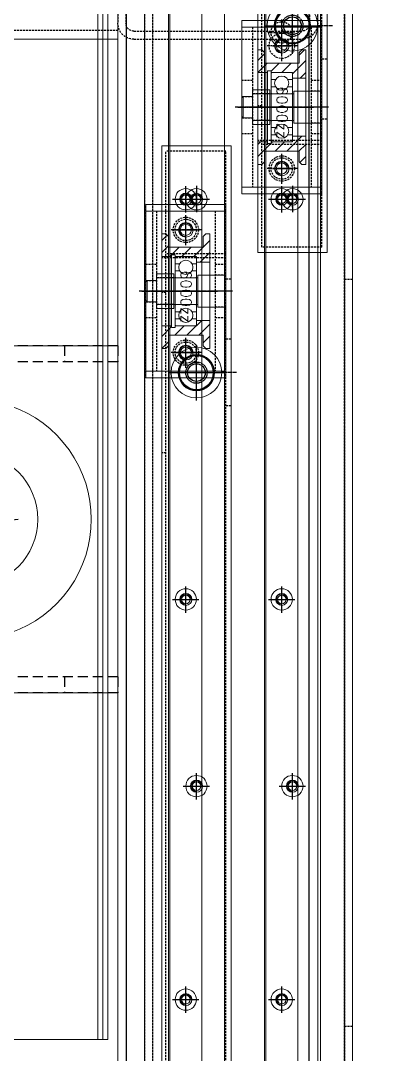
# Model space of a CAD drawing. Header units: millimetres. Extents: x -32759 to 129432, y 390 to 54305.
# Drawn here: x 12515.9 to 12651.2, y 24526.4 to 24913.8 of the extents above; entities that cross this region are included whole.
import ezdxf

# ---------------------------------------------------------------- set-up
doc = ezdxf.new("R2010")
doc.units = ezdxf.units.MM
for name, pattern in [('AM_ISO08W050', [18, 12, -1.5, 3, -1.5]), ('CENTER', [2, 1.25, -0.25, 0.25, -0.25]), ('HIDDEN', [0.375, 0.25, -0.125])]:
    doc.linetypes.add(name, pattern=pattern)
doc.layers.add('_BODY', color=7, linetype='Continuous', lineweight=13)
for name, color, linetype in [('BOM-UDEF', 3, 'Continuous'), ('CL', 1, 'CENTER'), ('FL', 3, 'Continuous'), ('H', 2, 'HIDDEN'), ('HL', 2, 'HIDDEN'), ('RD', 5, 'Continuous')]:
    doc.layers.add(name, color=color, linetype=linetype)
doc.styles.get("Standard").update_dxf_attribs({"font": 'arial.ttf'})
doc.styles.add('한글', font='romans.shx', dxfattribs={"height": 4, "bigfont": 'whgtxt.shx'})
doc.dimstyles.new('AM_ISO$0', dxfattribs={"dimtxt": 3.5, "dimasz": 3.5, "dimexe": 1, "dimexo": 1, "dimgap": 1.5, "dimtad": 1, "dimdsep": 46, "dimtxsty": 'Standard', "dimcen": 0, "dimclrd": 256, "dimclre": 256, "dimclrt": 2, "dimadec": 0, "dimazin": 2, "dimtp": 0.1, "dimtm": 0.1, "dimtfac": 0.71, "dimtdec": 3, "dimtmove": 0, "dimatfit": 3, "dimfxl": 1, "dimlwd": -1, "dimlwe": -1, "dimarcsym": 1})

# ---------------------------------------------------------------- blocks, each defined once
blk = doc.blocks.new('y8ll')
at = {"ltscale": 0.5}
for p, q in [((206532.54, 29889.07), (205707.54, 29889.07)), ((205707.54, 29889.07), (205707.54, 29814.07))]:
    blk.add_line(p, q, dxfattribs=at)
at = {"layer": 'HL', "ltscale": 3}
blk.add_line((205707.54, 29885.87), (206532.54, 29885.87), dxfattribs=at)
blk = doc.blocks.new('5ysrgsds')
at = {"color": 1, "linetype": 'AM_ISO08W050'}
for p, q in [((32769.17, -91740.58), (32769.17, -91764.58)), ((32757.17, -91752.58), (32781.17, -91752.58))]:
    blk.add_line(p, q, dxfattribs=at)
at = {"color": 3}
blk.add_circle((32769.17, -91752.58), 8.65, dxfattribs=at)
at = {"color": 1}
blk.add_arc((32769.17, -91752.58), 10, 270, 180, dxfattribs=at)
blk = doc.blocks.new('turwt')
at = {"color": 3}
for p, q in [((209511.67, 17710.88), (209421.67, 17710.88)), ((209421.67, 17710.88), (209421.67, 17580.88)), ((209511.67, 17710.88), (209511.67, 17580.88)), ((209511.67, 17580.88), (209421.67, 17580.88))]:
    blk.add_line(p, q, dxfattribs=at)
blk.add_blockref('5ysrgsds', (176707.5, 109398.46), dxfattribs=at)
blk = doc.blocks.new('6erwt')
at = {"layer": 'H', "ltscale": 15}
for p, q in [((209894.97, 17670.64), (209894.97, 17676.64)), ((209894.97, 17676.64), (209944.97, 17676.64)), ((209914.97, 17670.64), (209914.97, 17676.64)), ((209944.97, 17670.64), (209944.97, 17676.64)), ((209894.97, 17670.64), (209944.97, 17670.64))]:
    blk.add_line(p, q, dxfattribs=at)
blk = doc.blocks.new('6ywerw')
at = {"color": 0, "rotation": 270}
for name, p in [('turwt', (192749.32, 226540.9)), ('6erwt', (192659.56, 227014.2)), ('6erwt', (192783.56, 227014.2))]:
    blk.add_blockref(name, p, dxfattribs=at)
blk = doc.blocks.new('HS_BOM', base_point=(-3113.55, 16316.28))
at = {"layer": 'BOM-UDEF'}
blk.add_circle((-3113.55, 16316.28), 0.25, dxfattribs=at)
blk = doc.blocks.new('jt-m20앙카조절좌-b')
for p, q in [((63882.05, 12636.07), (63956, 12657.24)), ((63888.38, 12636.96), (63942, 12636.96)), ((63968.38, 12629.55), (63954.88, 12621.76)), ((63981.88, 12621.76), (63968.38, 12629.55)), ((63954.88, 12621.76), (63954.88, 12606.17)), ((63981.88, 12606.17), (63981.88, 12621.76)), ((63954.88, 12606.17), (63968.38, 12598.37)), ((63968.38, 12598.37), (63981.88, 12606.17)), ((63882.05, 12591.85), (63956, 12570.69)), ((63888.38, 12590.96), (63942, 12590.96))]:
    blk.add_line(p, q)
for centre, radius in [((63968.38, 12613.96), 25), ((63888.38, 12613.96), 23), ((63968.38, 12613.96), 13.5), ((63888.38, 12613.96), 10), ((63968.38, 12613.96), 8.56)]:
    blk.add_circle(centre, radius)
for radius, start, end in [(45.01, 254.0289, 105.9711), (35, 117.4585, 138.9177), (35, 221.0823, 242.5415)]:
    blk.add_arc((63968.38, 12613.96), radius, start, end)
at = {"layer": 'CL'}
for p, q in [((63968.38, 12631.54), (63968.38, 12596.38)), ((63888.38, 12626.96), (63888.38, 12600.96)), ((63875.38, 12613.96), (63901.38, 12613.96)), ((63950.8, 12613.96), (63985.96, 12613.96))]:
    blk.add_line(p, q, dxfattribs=at)
at = {"layer": 'RD'}
blk.add_circle((63968.38, 12613.96), 10, dxfattribs=at)
at = {"layer": 'BOM-UDEF'}
blk.add_blockref('HS_BOM', (63974.38, 12624.76), dxfattribs=at)
blk = doc.blocks.new('e5t4t3e3')
at = {"color": 0}
blk.add_blockref('6ywerw', (0, 111.18), dxfattribs=at)
at = {"extrusion": (0, 0, -1), "zscale": -1, "rotation": 89.98150622363191}
blk.add_blockref('jt-m20앙카조절좌-b', (-197801.89, -46797.05), dxfattribs=at)
blk = doc.blocks.new('78E4TWT')
at = {"ltscale": 0.5}
for p, q in [((199299.89, 17897.84), (196019.89, 17897.84)), ((196019.89, 17822.84), (199299.89, 17822.84))]:
    blk.add_line(p, q, dxfattribs=at)
at = {"layer": 'HL', "ltscale": 3}
for p, q in [((196019.89, 17894.64), (199299.89, 17894.64)), ((196019.89, 17826.04), (199299.89, 17826.04))]:
    blk.add_line(p, q, dxfattribs=at)
blk = doc.blocks.new('78544')
at = {"color": 0}
for name, p, rotation in [('y8ll', (221328.38, -183563.49), 90), ('e5t4t3e3', (401654.52, 39374.46), 180)]:
    blk.add_blockref(name, p, dxfattribs=dict(at, rotation=rotation))
blk.add_blockref('78E4TWT', (-6405.58, 4246.21))
blk = doc.blocks.new('R6WRWT')
at = {"ltscale": 0.5}
for p, q in [((208028.26, 17762.34), (205958.26, 17762.34)), ((205958.26, 17687.34), (208028.26, 17687.34))]:
    blk.add_line(p, q, dxfattribs=at)
at = {"layer": 'HL', "ltscale": 3}
for p, q in [((205958.26, 17759.14), (208028.26, 17759.14)), ((205958.26, 17690.54), (208028.26, 17690.54))]:
    blk.add_line(p, q, dxfattribs=at)
blk = doc.blocks.new('T7ETT')
at = {"ltscale": 0.5}
for p, q in [((208158.87, 18593.09), (206535.87, 18593.09)), ((206535.87, 18593.09), (206535.87, 18518.09))]:
    blk.add_line(p, q, dxfattribs=at)
at = {"layer": 'HL', "ltscale": 3}
blk.add_line((206535.87, 18589.89), (208158.87, 18589.89), dxfattribs=at)
blk = doc.blocks.new('567W55')
at = {"ltscale": 0.5}
blk.add_line((192913.82, 19219.46), (194983.82, 19219.46), dxfattribs=at)
blk = doc.blocks.new('tyudrt')
at = {"layer": 'HL', "ltscale": 3}
for p, q in [((311320.86, 131.85), (311383.86, 131.85)), ((311320.86, 128.85), (311383.86, 128.85)), ((311314.86, 62.85), (311314.86, 125.85)), ((311317.86, 62.85), (311317.86, 125.85)), ((311386.86, 125.85), (311386.86, 62.85)), ((311389.86, 125.85), (311389.86, 62.85)), ((311383.86, 59.85), (311320.86, 59.85)), ((311383.86, 56.85), (311320.86, 56.85))]:
    blk.add_line(p, q, dxfattribs=at)
for centre, radius, start, end in [((311320.86, 125.85), 6, 90, 180), ((311383.86, 125.85), 6, 0, 90), ((311320.86, 125.85), 3, 90, 180), ((311383.86, 125.85), 3, 0, 90), ((311320.86, 62.85), 6, 180, 270), ((311320.86, 62.85), 3, 180, 270), ((311383.86, 62.85), 6, 270, 0), ((311383.86, 62.85), 3, 270, 0)]:
    blk.add_arc(centre, radius, start, end, dxfattribs=at)
blk = doc.blocks.new('574534')
at = {"rotation": 90}
blk.add_blockref('T7ETT', (212121.92, -187231.41), dxfattribs=at)
for name, p in [('567W55', (0, 0)), ('R6WRWT', (-13044.44, 1542.12))]:
    blk.add_blockref(name, p)
at = {"color": 0, "rotation": 90}
blk.add_blockref('y8ll', (223417.89, -186403.08), dxfattribs=at)
at = {"xscale": -1}
blk.add_blockref('tyudrt', (504918.69, 19172.62), dxfattribs=at)
blk = doc.blocks.new('845e5')
at = {"ltscale": 0.5}
for p, q in [((253180.46, 54331.11), (253180.46, 54429.88)), ((253180.46, 54334.95), (254580.46, 54334.95)), ((253180.46, 54333.04), (254580.46, 54333.04)), ((253180.46, 54331.11), (254580.46, 54331.11))]:
    blk.add_line(p, q, dxfattribs=at)
blk = doc.blocks.new('68w3rwt')
blk.add_blockref('845e5', (-37669.98, -150.79))
blk = doc.blocks.new('r6qq3rwq')
at = {"ltscale": 0.5}
for radius in [4, 2.25]:
    blk.add_circle((157631.76, 30506.04), radius, dxfattribs=at)
at = {"layer": 'CL', "ltscale": 0.5}
for p, q in [((157631.76, 30511.04), (157631.76, 30501.04)), ((157626.76, 30506.04), (157636.76, 30506.04))]:
    blk.add_line(p, q, dxfattribs=at)
blk = doc.blocks.new('6tuerte')
at = {"ltscale": 0.5}
for p, q in [((158864.39, 29430.98), (159824.39, 29430.98)), ((158864.39, 29418.98), (159824.39, 29418.98))]:
    blk.add_line(p, q, dxfattribs=at)
for p in [(1412.63, -1081.07), (1562.63, -1081.07), (1712.63, -1081.07)]:
    blk.add_blockref('r6qq3rwq', p)
blk = doc.blocks.new('ryuere')
at = {"layer": 'HL', "ltscale": 3}
for p, q in [((-17901.74, 10665.66), (-17901.74, 10667.16)), ((-17841.74, 10665.66), (-17841.74, 10667.16))]:
    blk.add_line(p, q, dxfattribs=at)
blk = doc.blocks.new('tirru')
at = {"layer": 'CL'}
for p, q in [((-18451.74, 9463.76), (-18451.74, 9453.94)), ((-18456.65, 9458.85), (-18446.82, 9458.85))]:
    blk.add_line(p, q, dxfattribs=at)
at = {"layer": 'HL', "ltscale": 3}
blk.add_circle((-18451.74, 9458.85), 4, dxfattribs=at)
blk = doc.blocks.new('r66uru')
at = {"layer": 'CL'}
blk.add_line((-18386.74, 10633.16), (-18386.74, 10639.16), dxfattribs=at)
at = {"layer": 'HL', "ltscale": 3}
for p, q in [((-18399.24, 10635.16), (-18399.24, 10637.16)), ((-18374.24, 10635.16), (-18374.24, 10637.16))]:
    blk.add_line(p, q, dxfattribs=at)
blk = doc.blocks.new('fjffj')
at = {"layer": 'HL', "ltscale": 3}
for p, q in [((-18321.74, 10635.16), (-18321.74, 10637.16)), ((-17921.74, 10635.16), (-17921.74, 10637.16))]:
    blk.add_line(p, q, dxfattribs=at)
blk = doc.blocks.new('tyrttet')
blk.add_circle((200207.9, 17418.07), 6.6)
at = {"layer": 'CL'}
for p, q in [((200207.9, 17426.17), (200207.9, 17409.97)), ((200199.8, 17418.07), (200216, 17418.07))]:
    blk.add_line(p, q, dxfattribs=at)
blk = doc.blocks.new('trtete')
for p, q in [((200122.9, 17402.07), (200122.9, 17428.07)), ((200122.9, 17428.07), (200622.9, 17428.07)), ((200622.9, 17402.07), (200622.9, 17428.07)), ((200122.9, 17402.07), (200622.9, 17402.07))]:
    blk.add_line(p, q)
at = {"layer": 'HL', "ltscale": 3}
for p, q in [((200124.9, 17404.07), (200124.9, 17426.57)), ((200124.9, 17426.57), (200620.9, 17426.57)), ((200163.4, 17404.07), (200163.4, 17426.57)), ((200164.9, 17404.07), (200164.9, 17428.07)), ((200580.9, 17404.07), (200580.9, 17428.07)), ((200582.4, 17404.07), (200582.4, 17426.57)), ((200620.9, 17404.07), (200620.9, 17426.57)), ((200124.9, 17404.07), (200620.9, 17404.07))]:
    blk.add_line(p, q, dxfattribs=at)
at = {"xscale": -1}
for name, p in [('ryuere', (182336.17, 6760.91)), ('r66uru', (182151.17, 6766.91))]:
    blk.add_blockref(name, p, dxfattribs=at)
for name, p in [('ryuere', (218409.64, 6760.91)), ('tirru', (218606.14, 7960.23)), ('tyrttet', (0, -3)), ('tirru', (218657.14, 7960.23)), ('tyrttet', (330, -3)), ('tirru', (218997.14, 7960.23)), ('tirru', (219043.14, 7960.23)), ('fjffj', (218494.64, 6766.91)), ('r66uru', (218594.64, 6766.91))]:
    blk.add_blockref(name, p)
blk = doc.blocks.new('tu7yett')
at = {"ltscale": 0.5}
for radius in [9.5, 6.83, 6.33]:
    blk.add_circle((203705.95, 14336.91), radius, dxfattribs=at)
at = {"layer": 'CL', "ltscale": 0.5}
for p, q in [((203705.95, 14347.41), (203705.95, 14326.41)), ((203695.45, 14336.91), (203716.45, 14336.91))]:
    blk.add_line(p, q, dxfattribs=at)
at = {"layer": 'FL', "ltscale": 0.5}
blk.add_circle((203705.95, 14336.91), 3.32, dxfattribs=at)
at = {"layer": 'HL', "ltscale": 0.5}
blk.add_circle((203705.95, 14336.91), 4, dxfattribs=at)
blk = doc.blocks.new('uiorwe')
blk.add_circle((-18255.47, 8800.93), 2.75)
at = {"layer": 'CL'}
for p, q in [((-18255.47, 8795.18), (-18255.47, 8806.68)), ((-18261.22, 8800.93), (-18249.72, 8800.93))]:
    blk.add_line(p, q, dxfattribs=at)
at = {"layer": 'HL', "ltscale": 3}
blk.add_circle((-18255.47, 8800.93), 4.75, dxfattribs=at)
blk = doc.blocks.new('tyuwtt')
at = {"layer": 'CL'}
blk.add_line((-18535.92, 8734.93), (-18528.92, 8734.93), dxfattribs=at)
at = {"layer": 'HL', "ltscale": 3}
for p, q in [((-18534.42, 8738.93), (-18530.42, 8738.93)), ((-18534.42, 8730.93), (-18530.42, 8730.93))]:
    blk.add_line(p, q, dxfattribs=at)
blk = doc.blocks.new('RERE')
at = {"layer": 'CL'}
blk.add_line((201660.76, 16292.72), (201667.76, 16292.72), dxfattribs=at)
at = {"layer": 'HL', "ltscale": 3}
for p, q in [((201662.26, 16298.72), (201666.26, 16298.72)), ((201662.26, 16286.72), (201666.26, 16286.72))]:
    blk.add_line(p, q, dxfattribs=at)
blk = doc.blocks.new('R6UEWT')
at = {"ltscale": 0.5}
for p, q in [((201575.56, 16344.32), (201575.56, 16374.32)), ((201635.56, 16374.32), (201575.56, 16374.32)), ((201635.56, 16344.32), (201635.56, 16374.32)), ((201635.56, 16344.32), (201575.56, 16344.32))]:
    blk.add_line(p, q, dxfattribs=at)
at = {"layer": 'HL', "ltscale": 3}
for p, q in [((201595.56, 16370.32), (201595.56, 16374.32)), ((201615.56, 16370.32), (201615.56, 16374.32)), ((201635.56, 16370.32), (201575.56, 16370.32)), ((201635.56, 16348.32), (201575.56, 16348.32)), ((201595.56, 16344.32), (201595.56, 16348.32)), ((201615.56, 16344.32), (201615.56, 16348.32))]:
    blk.add_line(p, q, dxfattribs=at)
at = {"extrusion": (0, 0, -1), "zscale": -1, "rotation": 270}
blk.add_blockref('tyuwtt', (-210340.49, -2160.1), dxfattribs=at)
for p in [(219838.03, 7558.39), (219884.03, 7558.39)]:
    blk.add_blockref('uiorwe', p)
at = {"rotation": 90}
blk.add_blockref('RERE', (217898.28, -185317.94), dxfattribs=at)
blk = doc.blocks.new('UTREE')
at = {"ltscale": 0.5}
h = blk.add_hatch(dxfattribs=at)
h.set_pattern_fill('ANSI31', color=1, style=0)
h.paths.add_polyline_path([(201430.48, 16367.01), (201438.48, 16367.01), (201438.48, 16367.61), (201439.83, 16367.61), (201439.83, 16367.01), (201443.48, 16367.01), (201443.48, 16375.51), (201441.98, 16375.51), (201440.98, 16374.51), (201440.98, 16370.51), (201427.98, 16370.51), (201427.98, 16374.51), (201426.98, 16375.51), (201425.48, 16375.51), (201425.48, 16364.91), (201430.48, 16364.91)])
h.paths.add_polyline_path([(201440.98, 16337.51), (201440.98, 16333.51), (201441.98, 16332.51), (201443.48, 16332.51), (201443.48, 16341.01), (201439.83, 16341.01), (201439.83, 16340.41), (201438.48, 16340.41), (201438.48, 16341.01), (201430.48, 16341.01), (201430.48, 16343.11), (201425.48, 16343.11), (201425.48, 16332.51), (201426.98, 16332.51), (201427.98, 16333.51), (201427.98, 16337.51)])
for p, q in [((201425.48, 16375.51), (201425.48, 16332.51)), ((201426.98, 16375.51), (201425.48, 16375.51)), ((201427.98, 16374.51), (201426.98, 16375.51)), ((201427.98, 16374.51), (201427.98, 16370.51)), ((201441.98, 16375.51), (201440.98, 16374.51)), ((201440.98, 16374.51), (201440.98, 16370.51)), ((201441.98, 16375.51), (201443.48, 16375.51)), ((201443.48, 16375.51), (201443.48, 16332.51)), ((201440.98, 16370.51), (201427.98, 16370.51)), ((201430.48, 16364.91), (201425.48, 16364.91)), ((201430.48, 16367.01), (201430.48, 16341.01)), ((201438.48, 16367.01), (201430.48, 16367.01)), ((201438.48, 16367.61), (201438.48, 16340.41)), ((201438.48, 16367.61), (201439.83, 16367.61)), ((201439.83, 16367.61), (201439.83, 16340.41)), ((201443.48, 16367.01), (201439.83, 16367.01)), ((201430.48, 16343.11), (201425.48, 16343.11)), ((201427.98, 16337.51), (201427.98, 16333.51)), ((201440.98, 16337.51), (201427.98, 16337.51)), ((201438.48, 16341.01), (201430.48, 16341.01)), ((201438.48, 16340.41), (201439.83, 16340.41)), ((201443.48, 16341.01), (201439.83, 16341.01)), ((201440.98, 16337.51), (201440.98, 16333.51)), ((201426.98, 16332.51), (201425.48, 16332.51)), ((201427.98, 16333.51), (201426.98, 16332.51)), ((201440.98, 16333.51), (201441.98, 16332.51)), ((201441.98, 16332.51), (201443.48, 16332.51))]:
    blk.add_line(p, q, dxfattribs=at)
at = {"layer": 'CL', "ltscale": 0.5}
blk.add_line((201446.48, 16354.01), (201422.48, 16354.01), dxfattribs=at)
blk = doc.blocks.new('67etrre')
at = {"color": 1, "ltscale": 0.5}
for p, q in [((306751.98, 12561.36), (306751.98, 12536.36)), ((306759.48, 12561.86), (306752.48, 12561.86)), ((306759.98, 12536.36), (306759.98, 12561.36)), ((306753.67, 12559.19), (306751.98, 12559.19)), ((306753.67, 12556.53), (306751.98, 12556.53)), ((306759.98, 12559.19), (306758.29, 12559.19)), ((306759.98, 12556.53), (306758.29, 12556.53)), ((306752.48, 12553.86), (306759.48, 12553.86)), ((306753.67, 12541.19), (306751.98, 12541.19)), ((306759.48, 12543.86), (306752.48, 12543.86)), ((306759.98, 12541.19), (306758.29, 12541.19)), ((306753.67, 12538.53), (306751.98, 12538.53)), ((306759.98, 12538.53), (306758.29, 12538.53)), ((306752.48, 12535.86), (306759.48, 12535.86))]:
    blk.add_line(p, q, dxfattribs=at)
for centre in [(306755.98, 12557.86), (306755.98, 12539.86)]:
    blk.add_circle(centre, 2.67, dxfattribs=at)
for centre, start, end in [((306752.48, 12561.36), 90, 180), ((306759.48, 12561.36), 0, 90), ((306752.48, 12554.36), 180, 270), ((306759.48, 12554.36), 270, 0), ((306752.48, 12543.36), 90, 180), ((306759.48, 12543.36), 0, 90), ((306752.48, 12536.36), 180, 270), ((306759.48, 12536.36), 270, 0)]:
    blk.add_arc(centre, 0.5, start, end, dxfattribs=at)
at = {"layer": 'CL', "ltscale": 0.5}
blk.add_line((306750.98, 12548.86), (306760.98, 12548.86), dxfattribs=at)
at = {"ltscale": 0.5, "style": '한글'}
blk.add_text('6000zz', height=4, rotation=90, dxfattribs=at).set_placement((306757.88, 12541.03))
blk = doc.blocks.new('7UERE')
at = {"ltscale": 0.5}
for p, q in [((201578.54, 16473.57), (201579.04, 16474.07)), ((201578.54, 16473.57), (201578.54, 16462.57)), ((201589.04, 16474.07), (201579.04, 16474.07)), ((201579.04, 16474.07), (201579.04, 16462.07)), ((201589.04, 16462.07), (201589.04, 16474.07)), ((201604.54, 16473.07), (201589.04, 16473.07)), ((201578.54, 16462.57), (201579.04, 16462.07)), ((201589.04, 16462.07), (201579.04, 16462.07)), ((201604.54, 16463.07), (201589.04, 16463.07))]:
    blk.add_line(p, q, dxfattribs=at)
for p, q in [((201604.54, 16473.07), (201604.54, 16463.07)), ((201604.54, 16472.07), (201608.04, 16472.07)), ((201608.04, 16472.07), (201608.54, 16471.57)), ((201608.04, 16472.07), (201608.04, 16464.07)), ((201608.54, 16471.57), (201608.54, 16464.57)), ((201604.54, 16464.07), (201608.04, 16464.07)), ((201608.54, 16464.57), (201608.04, 16464.07))]:
    blk.add_line(p, q)
at = {"layer": 'CL'}
blk.add_line((201576.04, 16468.07), (201611.04, 16468.07), dxfattribs=at)
blk = doc.blocks.new('YURTETT')
at = {"ltscale": 0.5}
for p, q in [((201630.72, 16474.57), (201637.22, 16474.57)), ((201630.72, 16474.57), (201630.72, 16461.57)), ((201637.22, 16474.57), (201637.22, 16461.57)), ((201630.72, 16461.57), (201637.22, 16461.57))]:
    blk.add_line(p, q, dxfattribs=at)
at = {"layer": 'CL', "ltscale": 0.5}
blk.add_line((201628.72, 16468.07), (201639.22, 16468.07), dxfattribs=at)
at = {"layer": 'HL', "ltscale": 3}
for p, q in [((201630.72, 16473.07), (201637.22, 16473.07)), ((201630.72, 16463.07), (201637.22, 16463.07))]:
    blk.add_line(p, q, dxfattribs=at)
blk = doc.blocks.new('5YWWWE')
blk.add_blockref('R6UEWT', (-68.47, 300.44))
at = {"rotation": 90}
for name, p in [('7UERE', (218005.16, -184933.78)), ('YURTETT', (218005.16, -184966.45)), ('67etrre', (214085.95, -290096.22))]:
    blk.add_blockref(name, p, dxfattribs=at)
at = {"color": 1, "rotation": 90}
blk.add_blockref('UTREE', (217891.1, -184774.72), dxfattribs=at)
blk = doc.blocks.new('TYEWRW')
at = {"ltscale": 0.5}
blk.add_circle((316722.34, 32394.14), 2.07, dxfattribs=at)
at = {"color": 1, "ltscale": 0.5}
blk.add_arc((316722.34, 32394.14), 2.5, 270, 180, dxfattribs=at)
at = {"layer": 'CL', "ltscale": 0.5}
for p, q in [((316722.34, 32397.64), (316722.34, 32390.64)), ((316718.84, 32394.14), (316725.84, 32394.14))]:
    blk.add_line(p, q, dxfattribs=at)
blk = doc.blocks.new('trwew')
at = {"ltscale": 0.5}
for p, q in [((201573.06, 16182.91), (201573.06, 16152.91)), ((201573.06, 16182.91), (201638.06, 16182.91)), ((201638.06, 16182.91), (201638.06, 16152.91)), ((201573.06, 16152.91), (201638.06, 16152.91))]:
    blk.add_line(p, q, dxfattribs=at)
for p in [(-115139.78, -16226.23), (-115093.78, -16226.23)]:
    blk.add_blockref('TYEWRW', p)
blk = doc.blocks.new('6qwrqr')
for name, p in [('5YWWWE', (573.84, -331.06)), ('5YWWWE', (964.84, -331.06)), ('trwew', (505.38, 160.79)), ('trwew', (896.38, 160.79)), ('trtete', (1933.53, -1090.37)), ('tu7yett', (-1564.52, 1987.8)), ('tu7yett', (-1234.52, 1987.8))]:
    blk.add_blockref(name, p)
blk = doc.blocks.new('5TU7WRRW')
at = {"color": 6, "ltscale": 0.5}
for radius in [4, 2.25]:
    blk.add_circle((205051.57, 17515.02), radius, dxfattribs=at)
at = {"layer": 'CL', "ltscale": 0.5}
for p, q in [((205051.57, 17520.02), (205051.57, 17510.02)), ((205046.57, 17515.02), (205056.57, 17515.02))]:
    blk.add_line(p, q, dxfattribs=at)
blk = doc.blocks.new('56uewwr')
at = {"color": 6}
for p, q in [((161145.25, 27256.1), (160185.25, 27256.1)), ((161145.25, 27247.1), (160185.25, 27247.1)), ((161145.25, 27226.1), (160185.25, 27226.1)), ((161145.25, 27211.1), (160185.25, 27211.1)), ((161145.25, 27190.1), (160185.25, 27190.1)), ((161145.25, 27181.1), (160185.25, 27181.1))]:
    blk.add_line(p, q, dxfattribs=at)
for p in [(-44386.32, 9721.58), (-44386.32, 9685.58)]:
    blk.add_blockref('5TU7WRRW', p, dxfattribs=at)
at = {"color": 6, "xscale": -1}
for p in [(365936.81, 9721.58), (365936.81, 9685.58)]:
    blk.add_blockref('5TU7WRRW', p, dxfattribs=at)
blk = doc.blocks.new('r6wr3wr')
for p in [(-44792.97, 17191.16), (-44332.97, 17155.16)]:
    blk.add_blockref('6qwrqr', p)
at = {"xscale": -1}
blk.add_blockref('56uewwr', (318408.71, 6279.26), dxfattribs=at)
blk = doc.blocks.new('t7uyryry')
at = {"ltscale": 0.5}
for p, q in [((159261.46, 31250.74), (157185.46, 31250.74)), ((157185.46, 31172.74), (159261.46, 31172.74))]:
    blk.add_line(p, q, dxfattribs=at)
at = {"layer": 'HL', "ltscale": 3}
for p, q in [((157185.46, 31175.74), (159261.46, 31175.74)), ((157433.46, 31175.74), (157433.46, 31172.74)), ((157713.46, 31175.74), (157713.46, 31172.74))]:
    blk.add_line(p, q, dxfattribs=at)
blk = doc.blocks.new('578wr')
at = {"layer": 'HL', "ltscale": 3}
for p, q in [((159196.46, 28281.3), (157250.46, 28281.3)), ((159196.46, 28278.3), (157250.46, 28278.3)), ((159196.46, 28206.3), (157250.46, 28206.3))]:
    blk.add_line(p, q, dxfattribs=at)
blk = doc.blocks.new('56urfw')
at = {"ltscale": 0.5}
blk.add_circle((157533.11, 30589.18), 1.62, dxfattribs=at)
at = {"color": 1, "ltscale": 0.5}
blk.add_arc((157533.11, 30589.18), 2, 270, 180, dxfattribs=at)
at = {"layer": 'CL', "ltscale": 0.5}
for p, q in [((157533.11, 30592.18), (157533.11, 30586.18)), ((157530.11, 30589.18), (157536.11, 30589.18))]:
    blk.add_line(p, q, dxfattribs=at)
blk = doc.blocks.new('rtuw3rwr')
at = {"layer": 'HL', "ltscale": 3}
for p, q in [((159196.46, 28803.38), (157250.46, 28803.38)), ((159196.46, 28800.38), (157250.46, 28800.38)), ((159196.46, 28728.38), (157250.46, 28728.38))]:
    blk.add_line(p, q, dxfattribs=at)
for p in [(-89.65, -1801.3), (60.35, -1801.3), (210.35, -1801.3), (-89.65, -1837.3), (60.35, -1837.3), (210.35, -1837.3)]:
    blk.add_blockref('56urfw', p)
blk = doc.blocks.new('rturtey')
at = {"layer": 'HL', "ltscale": 3}
for p, q in [((156812.23, 25141.89), (154742.23, 25141.89)), ((156812.23, 25138.89), (154742.23, 25138.89)), ((156812.23, 25066.89), (154742.23, 25066.89))]:
    blk.add_line(p, q, dxfattribs=at)
for p in [(-2455.88, -5466.79), (-2235.88, -5466.79), (-2455.88, -5502.79), (-2235.88, -5502.79)]:
    blk.add_blockref('56urfw', p)
blk = doc.blocks.new('56wer')
for name, p in [('rturtey', (0, 4455.79)), ('t7uyryry', (-2446.23, -1653.07)), ('578wr', (-2446.23, 1316.37)), ('rtuw3rwr', (-2446.23, 794.3))]:
    blk.add_blockref(name, p)
blk = doc.blocks.new('5uwerwt')
for name, p in [('56wer', (0, 2502.8)), ('r6wr3wr', (-2446.23, -1434.88)), ('6tuerte', (-4047.15, 2660.01)), ('6tuerte', (-4047.15, 2624.01))]:
    blk.add_blockref(name, p)
blk = doc.blocks.new('*D660')
at = {"linetype": 'ByBlock', "ltscale": 0.5, "transparency": 16777216}
for p, q in [((208653.43, 29756.32), (208653.43, 29759.37)), ((208656.93, 29758.37), (208744.93, 29758.37)), ((208748.43, 29758.04), (208748.43, 29757.37))]:
    blk.add_line(p, q, dxfattribs=at)
at = {"ltscale": 0.5, "transparency": 16777216}
for points in [[(208656.93, 29758.96), (208656.93, 29757.79), (208653.43, 29758.37)], [(208744.93, 29758.96), (208744.93, 29757.79), (208748.43, 29758.37)]]:
    blk.add_solid(points, dxfattribs=at)
at = {"layer": 'Defpoints', "color": 0, "ltscale": 0.5, "transparency": 16777216}
for p in [(208748.43, 29759.04), (208748.43, 29758.37), (208653.43, 29755.32)]:
    blk.add_point(p, dxfattribs=at)
at = {"color": 2, "ltscale": 0.5, "transparency": 16777216, "insert": (208700.93, 29761.62), "char_height": 3.5, "attachment_point": 5, "bg_fill": 3, "box_fill_scale": 1.1, "bg_fill_color": 256, "bg_fill_true_color": 13158600, "bg_fill_transparency": 7062}
blk.add_mtext('95', dxfattribs=at)
blk = doc.blocks.new('*D661')
at = {"linetype": 'ByBlock', "ltscale": 0.5, "transparency": 16777216}
for p, q in [((208748.43, 29761.86), (208748.43, 29762.94)), ((208751.93, 29761.94), (208839.93, 29761.94)), ((208843.43, 29761.86), (208843.43, 29762.94))]:
    blk.add_line(p, q, dxfattribs=at)
at = {"ltscale": 0.5, "transparency": 16777216}
for points in [[(208751.93, 29762.53), (208751.93, 29761.36), (208748.43, 29761.94)], [(208839.93, 29762.53), (208839.93, 29761.36), (208843.43, 29761.94)]]:
    blk.add_solid(points, dxfattribs=at)
at = {"layer": 'Defpoints', "color": 0, "ltscale": 0.5, "transparency": 16777216}
for p in [(208843.43, 29761.94), (208748.43, 29760.86), (208843.43, 29760.86)]:
    blk.add_point(p, dxfattribs=at)
at = {"color": 2, "ltscale": 0.5, "transparency": 16777216, "insert": (208795.93, 29765.19), "char_height": 3.5, "attachment_point": 5, "bg_fill": 3, "box_fill_scale": 1.1, "bg_fill_color": 256, "bg_fill_true_color": 13158600, "bg_fill_transparency": 6077}
blk.add_mtext('95', dxfattribs=at)
blk = doc.blocks.new('*D755')
at = {"linetype": 'ByBlock', "ltscale": 0.5, "transparency": 16777216}
for p, q in [((208749.29, 29680.76), (208749.29, 29684.26)), ((208761.43, 29677.26), (208748.29, 29677.26)), ((208749.29, 29670.26), (208749.29, 29677.26)), ((208819.93, 29670.26), (208748.29, 29670.26)), ((208749.29, 29666.76), (208749.29, 29663.26))]:
    blk.add_line(p, q, dxfattribs=at)
at = {"ltscale": 0.5, "transparency": 16777216}
for points in [[(208748.7, 29680.76), (208749.87, 29680.76), (208749.29, 29677.26)], [(208748.7, 29666.76), (208749.87, 29666.76), (208749.29, 29670.26)]]:
    blk.add_solid(points, dxfattribs=at)
at = {"layer": 'Defpoints', "color": 0, "ltscale": 0.5, "transparency": 16777216}
for p in [(208762.43, 29677.26), (208820.93, 29670.26)]:
    blk.add_point(p, dxfattribs=at)
at = {"color": 2, "ltscale": 0.5, "transparency": 16777216, "insert": (208746.04, 29673.76), "char_height": 3.5, "attachment_point": 5, "rotation": 90, "bg_fill": 3, "box_fill_scale": 1.1, "bg_fill_color": 256, "bg_fill_true_color": 13158600, "bg_fill_transparency": 2672}
blk.add_mtext('7', dxfattribs=at)
at = {"layer": 'Defpoints', "color": 0, "ltscale": 0.5, "transparency": 16777216}
blk.add_point((208749.29, 29677.26), dxfattribs=at)
blk = doc.blocks.new('utoiol')
at = {"ltscale": 0.5}
dim = blk.add_linear_dim(base=(208748.427, 29758.373), p1=(208653.427, 29755.315), p2=(208748.427, 29759.037), dimstyle='AM_ISO$0', override={"dimtfill": 1}, dxfattribs=at)
dim.commit()
dim.dimension.update_dxf_attribs({"geometry": '*D660', "text_midpoint": (208700.927, 29761.623)})
dim = blk.add_linear_dim(base=(208749.286, 29677.257), p1=(208820.927, 29670.257), p2=(208762.427, 29677.257), angle=90, dimstyle='AM_ISO$0', override={"dimfxl": 8, "dimtfill": 1}, dxfattribs=at)
dim.commit()
dim.dimension.update_dxf_attribs({"geometry": '*D755', "text_midpoint": (208746.036, 29673.757)})
dim = blk.add_linear_dim(base=(208843.427, 29761.943), p1=(208748.427, 29760.861), p2=(208843.427, 29760.861), dimstyle='AM_ISO$0', override={"dimtfill": 1}, dxfattribs=at)
dim.commit()
dim.dimension.update_dxf_attribs({"geometry": '*D661', "text_midpoint": (208795.927, 29765.193)})
blk = doc.blocks.new('y8e5ey')
at = {"rotation": 90}
blk.add_blockref('utoiol', (127047.152, -197344.467), dxfattribs=at)
blk = doc.blocks.new('1')
at = {"color": 6, "xscale": -1}
blk.add_blockref('y8e5ey', (100575.763, -6800.077), dxfattribs=at)
blk = doc.blocks.new('sdfgsdfgcxvxbxcv')
at = {"rotation": 90}
for name, p in [('5uwerwt', (293006.755, -17730.36)), ('78544', (283040.327, -53812.435)), ('574534', (280200.736, -55901.946))]:
    blk.add_blockref(name, p, dxfattribs=at)
at = {"color": 0, "rotation": 90}
blk.add_blockref('68w3rwt', (315072.861, -78258.599), dxfattribs=at)
at = {"xscale": -1, "rotation": 270}
blk.add_blockref('utoiol', (251335.649, -71351.552), dxfattribs=at)
blk.add_blockref('1', (266381.038, 132792.991))
blk = doc.blocks.new('2')
at = {"color": 6, "xscale": -1}
blk.add_blockref('y8e5ey', (121155.752, -6800.077), dxfattribs=at)
blk = doc.blocks.new('sdfgcxvbcbxcvbxc')
at = {"xscale": -1, "rotation": 270}
for p in [(287056.926, -71351.552), (299516.926, -71351.552)]:
    blk.add_blockref('utoiol', p, dxfattribs=at)
blk.add_blockref('2', (292948.326, 132792.991))

msp = doc.modelspace()

# ---------------------------------------------------------------- block references
at = {"layer": '_BODY'}
for name in ['sdfgcxvbcbxcvbxc', 'sdfgsdfgcxvxbxcv']:
    msp.add_blockref(name, (-248343.91, -112719.97), dxfattribs=at)

doc.saveas('drawing.dxf')
